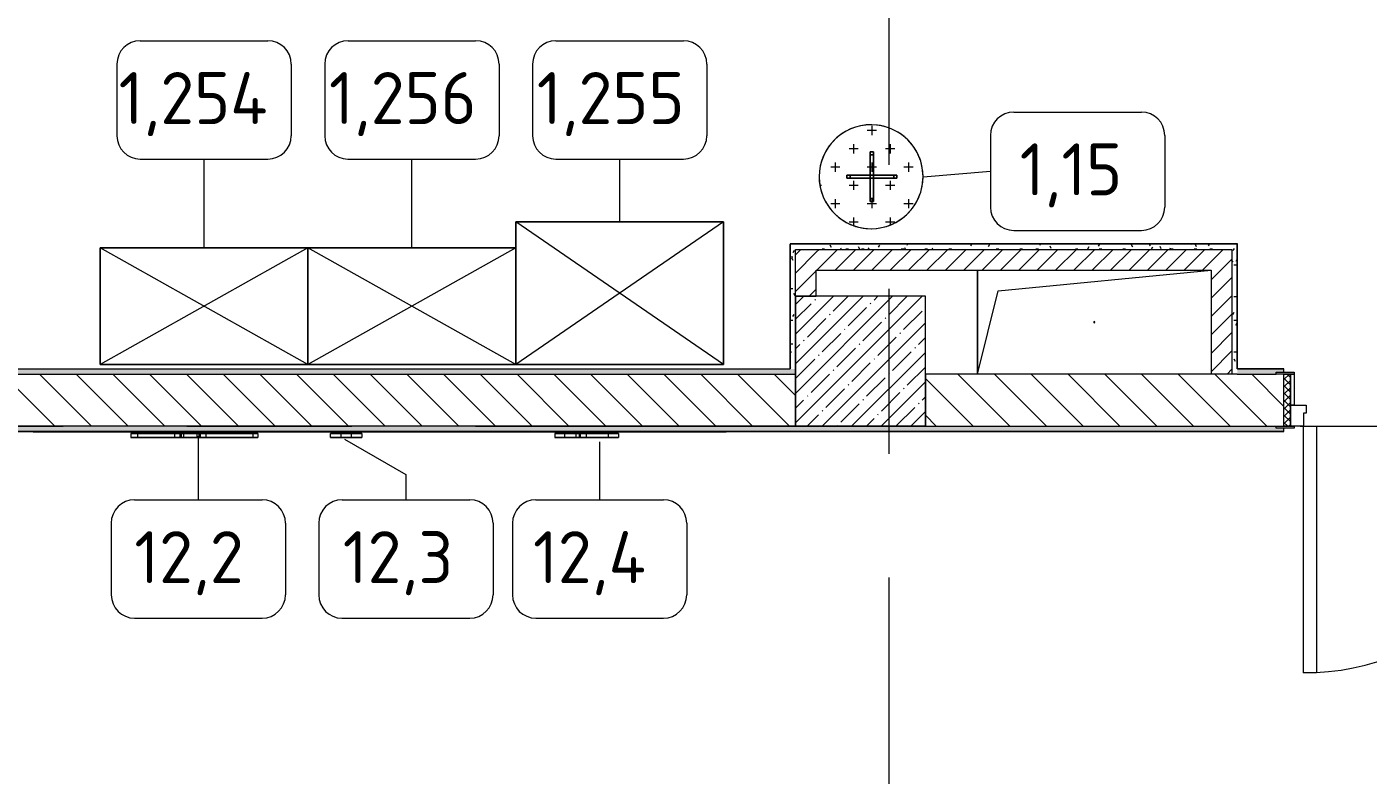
# Model space of a CAD drawing. Header units: millimetres. Extents: x 957 to 67880, y -2706 to 27400.
# Drawn here: x 55111 to 60275, y 12057 to 14937 of the extents above; entities that cross this region are included whole.
import ezdxf

# ---------------------------------------------------------------- set-up
doc = ezdxf.new("R2010")
doc.units = ezdxf.units.MM
doc.linetypes.add('Осевая', pattern=[3175, 635, -476.25, 1587.5, -476.25])
for name, color, linetype, lineweight in [('A-DOOR', 7, 'Continuous', 9), ('A-DOOR-FRAM-2', 7, 'Continuous', 9), ('A-GENM', 7, 'Continuous', 9), ('A-WALL', 7, 'Continuous', 9), ('I-FURN', 7, 'Continuous', 9), ('I-FURN-IDEN', 7, 'Continuous', 9), ('I-WALL', 7, 'Continuous', 9), ('S-COLS', 7, 'Continuous', 9), ('Оси-2', 7, 'Осевая', 9)]:
    doc.layers.add(name, color=color, linetype=linetype, lineweight=lineweight)
for name, color, linetype, lineweight, true_color in [('A-DOOR-1', 7, 'Continuous', 9, 0xc0c0c0), ('A-DOOR-FRAM-1', 7, 'Continuous', 9, 0xc0c0c0), ('A-WALL-1', 9, 'Continuous', 9, 0x808080), ('A-WALL-FNSH-1', 9, 'Continuous', 9, 0x808080), ('I-FURN-1', 9, 'Continuous', 9, 0x808080)]:
    doc.layers.add(name, color=color, linetype=linetype, lineweight=lineweight, true_color=true_color)
doc.styles.add('GOST Common_4', font='GOST_Common.ttf', dxfattribs={"height": 200})
pattern_1 = [(45, (-57529.54, 0), (-35.35534, 35.35534), [])]
pattern_2 = [(0, (-57529.542, 0), (121.92, 30.48), [10.058, -81.382, 10.058, -81.382, -487.68]), (0, (-57529.542, 0), (121.92, 30.48), [-182.88, 10.058, -172.822, 10.058, -81.382, -213.36]), (0, (-57529.542, 0), (121.92, 30.48), [-457.2, 10.058, -50.902, 10.058, -142.342]), (120, (-57483.822, 15.24), (-87.356454, 90.345817), [10.058, -81.382, 10.058, -81.382, -487.68]), (120, (-57483.822, 15.24), (-87.356454, 90.345817), [-182.88, 10.058, -172.822, 10.058, -81.382, -213.36]), (120, (-57483.822, 15.24), (-87.356454, 90.345817), [-457.2, 10.058, -50.902, 10.058, -142.342]), (240, (-57468.582, 76.2), (-34.563546, -120.825817), [10.058, -81.382, 10.058, -81.382, -487.68]), (240, (-57468.582, 76.2), (-34.563546, -120.825817), [-182.88, 10.058, -172.822, 10.058, -81.382, -213.36]), (240, (-57468.582, 76.2), (-34.563546, -120.825817), [-457.2, 10.058, -50.902, 10.058, -142.342])]

# ---------------------------------------------------------------- blocks, each defined once
blk = doc.blocks.new('GM_Отверстие прямоугольное _в плите_ - Отверстие-23876685-План расстановки мебели и оборудования 3 этажа в осях 23-33')
at = {"layer": 'A-GENM'}
for p, q in [((-450, -200), (-450, 200)), ((-450, 200), (-450, -200)), ((-370, 120), (450, 200)), ((-450, -200), (-370, 120))]:
    blk.add_line(p, q, dxfattribs=at)
for start, end in [(360, 180), (180, 360)]:
    blk.add_arc((0, 0), 2.5, start, end, dxfattribs=at)
blk = doc.blocks.new('Шкаф параметрический - 1_254-V138-План расстановки мебели и оборудования 3 этажа в осях 23-33')
at = {"layer": 'I-FURN-1'}
for p, q in [((0, 0), (800, 450)), ((0, 450), (800, 0)), ((800, 450), (0, 450)), ((0, 450), (0, 0)), ((0, 0), (0, 450)), ((0, 450), (800, 450)), ((800, 0), (800, 450)), ((800, 450), (800, 0)), ((0, 0), (800, 0)), ((800, 0), (0, 0))]:
    blk.add_line(p, q, dxfattribs=at)
blk = doc.blocks.new('Шкаф параметрический - 1_256-V139-План расстановки мебели и оборудования 3 этажа в осях 23-33')
at = {"layer": 'I-FURN-1'}
for p, q in [((0, 0), (800, 450)), ((0, 450), (800, 0)), ((800, 450), (0, 450)), ((0, 450), (0, 0)), ((0, 0), (0, 450)), ((0, 450), (800, 450)), ((800, 0), (800, 450)), ((800, 450), (800, 0)), ((0, 0), (800, 0)), ((800, 0), (0, 0))]:
    blk.add_line(p, q, dxfattribs=at)
blk = doc.blocks.new('Шкаф параметрический - 1_255-25532301-План расстановки мебели и оборудования 3 этажа в осях 23-33')
at = {"layer": 'I-FURN-1'}
for p, q in [((0, 0), (800, 550)), ((0, 550), (800, 0)), ((800, 550), (0, 550)), ((0, 550), (0, 0)), ((0, 0), (0, 550)), ((0, 550), (800, 550)), ((800, 0), (800, 550)), ((800, 550), (800, 100)), ((800, 100), (800, 0)), ((0, 0), (800, 0)), ((800, 0), (0, 0))]:
    blk.add_line(p, q, dxfattribs=at)
blk = doc.blocks.new('вешалка - 1_15-V140-План расстановки мебели и оборудования 3 этажа в осях 23-33')
at = {"layer": 'I-FURN'}
h = blk.add_hatch(dxfattribs=at)
h.set_pattern_fill('FP_38', color=256, style=0, pattern_type=2)
h.set_pattern_definition([(0, (-115891, -14359.75), (70.485, 70.485), [35.242, -105.727]), (90, (-115873.38, -14377.37), (-70.485, 70.485), [35.242, -105.727])])
h.paths.add_polyline_path([(-24.1, -198.5), (24.1, -198.5), (70.9, -187), (113.6, -164.6), (149.7, -132.6), (177.1, -92.9), (194.2, -47.9), (200, 0), (194.2, 47.9), (177.1, 92.9), (149.7, 132.6), (113.6, 164.6), (70.9, 187), (24.1, 198.5), (-24.1, 198.5), (-70.9, 187), (-113.6, 164.6), (-149.7, 132.6), (-177.1, 92.9), (-194.2, 47.9), (-200, 0), (-194.2, -47.9), (-177.1, -92.9), (-149.7, -132.6), (-113.6, -164.6), (-70.9, -187)])
at = {"layer": 'I-FURN-1'}
for p, q in [((9, 96), (-3, 96)), ((-3, 96), (-3, 84)), ((-3, 84), (-3, 96)), ((-3, 96), (9, 96)), ((9, 96), (-3, 96)), ((-3, 96), (-3, 84)), ((-3, 84), (-3, 96)), ((-3, 96), (9, 96)), ((-3, 84), (9, 84)), ((9, 84), (-3, 84)), ((-3, 84), (-3, 6)), ((-3, 6), (-3, 84)), ((9, 84), (9, 96)), ((9, 96), (9, 84)), ((9, 84), (9, 96)), ((9, 96), (9, 84)), ((9, 6), (9, 84)), ((9, 84), (9, 6)), ((-81, 6), (-93, 6)), ((-93, 6), (-93, -6)), ((-93, -6), (-93, 6)), ((-93, 6), (-81, 6)), ((-81, 6), (-93, 6)), ((-93, 6), (-93, -6)), ((-93, -6), (-93, 6)), ((-93, 6), (-81, 6)), ((-81, -6), (-81, 6)), ((-81, 6), (-81, -6)), ((-3, 6), (-81, 6)), ((-81, 6), (-3, 6)), ((9, 6), (-3, 6)), ((-3, 6), (-3, -6)), ((-3, -6), (-3, 6)), ((-3, 6), (9, 6)), ((87, 6), (9, 6)), ((9, 6), (87, 6)), ((9, -6), (9, 6)), ((9, 6), (9, -6)), ((87, 6), (87, -6)), ((99, 6), (87, 6)), ((87, 6), (99, 6)), ((87, -6), (87, 6)), ((99, 6), (87, 6)), ((87, 6), (99, 6)), ((99, -6), (99, 6)), ((99, 6), (99, -6)), ((99, -6), (99, 6)), ((99, 6), (99, -6)), ((-93, -6), (-81, -6)), ((-81, -6), (-93, -6)), ((-93, -6), (-81, -6)), ((-81, -6), (-93, -6)), ((-81, -6), (-3, -6)), ((-3, -6), (-81, -6)), ((-3, -6), (-3, -84)), ((-3, -84), (-3, -6)), ((-3, -6), (9, -6)), ((9, -6), (-3, -6)), ((9, -84), (9, -6)), ((9, -6), (87, -6)), ((87, -6), (9, -6)), ((9, -6), (9, -84)), ((87, -6), (99, -6)), ((99, -6), (87, -6)), ((87, -6), (99, -6)), ((99, -6), (87, -6)), ((9, -84), (-3, -84)), ((-3, -84), (-3, -96)), ((-3, -96), (-3, -84)), ((-3, -84), (9, -84)), ((-3, -84), (-3, -96)), ((-3, -96), (-3, -84)), ((-3, -96), (9, -96)), ((9, -96), (-3, -96)), ((-3, -96), (9, -96)), ((9, -96), (-3, -96)), ((9, -96), (9, -84)), ((9, -84), (9, -96)), ((9, -96), (9, -84)), ((9, -84), (9, -96))]:
    blk.add_line(p, q, dxfattribs=at)
for start, end in [(360, 180), (83.0769, 180), (27.6923, 83.0769), (0, 27.6923), (180, 360), (180, 332.3077), (346.1538, 0), (332.3077, 346.1538)]:
    blk.add_arc((0, 0), 200, start, end, dxfattribs=at)
blk = doc.blocks.new('Дервево_ ствол_ декор 3 - Дервево_ ствол_ декор 3-30727125-План расстановки мебели и оборудования 3 этажа в осях 23-33')
at = {"layer": 'I-FURN-1'}
for p, q in [((-40.5, -8.3), (-229.4, -8.3)), ((-229.4, -8.3), (-202.6, -8.3)), ((-229.4, -8.3), (-229.4, -24.3)), ((-202.6, -24.3), (-229.4, -24.3)), ((-229.4, -24.3), (-40.5, -24.3)), ((-202.6, -8.3), (-35.6, -8.3)), ((-202.6, -8.3), (-202.6, -24.3)), ((-35.6, -24.3), (-202.6, -24.3)), ((-40.5, -8.3), (-60, -8.3)), ((-60, -8.3), (-40.5, -8.3)), ((-60, -24.3), (-60, -8.3)), ((-40.5, -24.3), (-60, -24.3)), ((-60, -24.3), (-40.5, -24.3)), ((0, -8.3), (-40.5, -8.3)), ((-40.5, -8.3), (-40.5, -24.3)), ((-40.5, -24.3), (0, -24.3)), ((-35.6, -8.3), (-25.1, -8.3)), ((-35.6, -8.3), (-35.6, -24.3)), ((-25.1, -24.3), (-35.6, -24.3)), ((-25.1, -8.3), (25, -8.3)), ((-25.1, -24.3), (-25.1, -8.3)), ((25, -24.3), (-25.1, -24.3)), ((38, -8.3), (0, -8.3)), ((0, -24.3), (38, -24.3)), ((25, -8.3), (33.1, -8.3)), ((25, -8.3), (25, -24.3)), ((33.1, -24.3), (25, -24.3)), ((33.1, -8.3), (241.5, -8.3)), ((33.1, -8.3), (33.1, -24.3)), ((241.5, -24.3), (33.1, -24.3)), ((60, -8.3), (38, -8.3)), ((260.4, -8.3), (38, -8.3)), ((38, -8.3), (60, -8.3)), ((38, -8.3), (38, -24.3)), ((60, -24.3), (38, -24.3)), ((38, -24.3), (260.4, -24.3)), ((38, -24.3), (60, -24.3)), ((60, -8.3), (60, -24.3)), ((241.5, -8.3), (260.4, -8.3)), ((241.5, -24.3), (241.5, -8.3)), ((260.4, -24.3), (241.5, -24.3)), ((260.4, -8.3), (260.4, -24.3))]:
    blk.add_line(p, q, dxfattribs=at)
blk = doc.blocks.new('Дервево_ ствол_ декор 4 - Дервево_ ствол_ декор 4-30727129-План расстановки мебели и оборудования 3 этажа в осях 23-33')
at = {"layer": 'I-FURN-1'}
for p, q in [((0, -8.3), (-60, -8.3)), ((-60, -8.3), (-40.5, -8.3)), ((-60, -24.3), (-60, -8.3)), ((-40.5, -24.3), (-60, -24.3)), ((-60, -24.3), (0, -24.3)), ((-40.5, -8.3), (-19.5, -8.3)), ((-19.5, -24.3), (-40.5, -24.3)), ((-19.5, -8.3), (19.5, -8.3)), ((-19.5, -24.3), (-19.5, -8.3)), ((19.5, -24.3), (-19.5, -24.3)), ((60, -8.3), (0, -8.3)), ((0, -24.3), (60, -24.3)), ((19.5, -8.3), (33.1, -8.3)), ((19.5, -8.3), (19.5, -24.3)), ((33.1, -24.3), (19.5, -24.3)), ((33.1, -8.3), (60, -8.3)), ((60, -24.3), (33.1, -24.3)), ((60, -8.3), (60, -24.3))]:
    blk.add_line(p, q, dxfattribs=at)
blk = doc.blocks.new('110_Дверь_СКБ_2Ст - Д-6_п__ ДОО_Дв_1450x2100h_Дверь из раздевальной в коридор-32358047-План расстановки мебели и оборудования 3 этажа в осях 23-33')
at = {"layer": 'A-DOOR'}
h = blk.add_hatch(dxfattribs=at)
h.set_pattern_fill('FP_65', color=256, style=0, pattern_type=2)
h.set_pattern_definition([(225, (1576.41, -164.685), (-14.14214, 14.14214), []), (135, (1576.41, -164.685), (14.14214, 14.14214), [])])
h.paths.add_polyline_path([(737.5, -100), (737.5, 100), (712.5, 99.7), (712.5, -100)])
at = {"layer": 'A-DOOR-FRAM-2'}
h = blk.add_hatch(dxfattribs=at)
h.set_pattern_fill('FP_66', color=256, style=0, pattern_type=2)
h.set_pattern_definition([(315, (-546.384, -164.685), (-14.1421, -14.1421), []), (225, (-546.384, -164.685), (-14.1421, 14.1421), [])])
h.paths.add_polyline_path([(-712.5, -100), (-687.5, -100), (-687.5, 100), (-712.5, 100), (-712.5, 2)])
at = {"layer": 'A-DOOR-1'}
for p, q in [((-637.5, -100), (-587.5, -100)), ((-637.5, -1050), (-637.5, -100)), ((-587.5, -100), (-587.5, -1050)), ((612.5, -100), (662.5, -100)), ((612.5, -450), (612.5, -100)), ((662.5, -100), (662.5, -450)), ((662.5, -450), (612.5, -450)), ((-587.5, -1050), (-637.5, -1050))]:
    blk.add_line(p, q, dxfattribs=at)
for centre, radius, start, end in [((-637.5, -100), 950, 270, 360), ((662.5, -100), 350, 180, 270)]:
    blk.add_arc(centre, radius, start, end, dxfattribs=at)
at = {"layer": 'A-DOOR-FRAM-1'}
for p, q in [((-742.5, 108), (-672.5, 108)), ((-742.5, 100), (-742.5, 108)), ((-672.5, 108), (-672.5, 100)), ((697.5, 100), (697.5, 108)), ((697.5, 108), (767.5, 108)), ((767.5, 108), (767.5, 100)), ((-672.5, 100), (-742.5, 100)), ((-712.5, 100), (-687.5, 100)), ((-712.5, -100), (-712.5, 100)), ((-687.5, 100), (-687.5, -100)), ((-687.5, 100), (-672.5, 100)), ((-687.5, -20), (-687.5, 100)), ((-672.5, 100), (-672.5, -20)), ((697.5, -20), (697.5, 100)), ((697.5, 100), (712.5, 100)), ((767.5, 100), (697.5, 100)), ((712.5, -100), (712.5, 100)), ((712.5, 100), (737.5, 100)), ((712.5, 100), (712.5, -20)), ((737.5, 100), (737.5, -100)), ((-687.5, -20), (-627.5, -20)), ((-687.5, -100), (-687.5, -20)), ((-672.5, -20), (-687.5, -20)), ((-637.5, -50), (-637.5, -100)), ((-627.5, -50), (-637.5, -50)), ((-627.5, -20), (-627.5, -50)), ((652.5, -20), (712.5, -20)), ((652.5, -50), (652.5, -20)), ((662.5, -50), (652.5, -50)), ((662.5, -100), (662.5, -50)), ((712.5, -20), (697.5, -20)), ((712.5, -20), (712.5, -100)), ((-742.5, -100), (-672.5, -100)), ((-742.5, -108), (-742.5, -100)), ((-687.5, -100), (-712.5, -100)), ((-637.5, -100), (-687.5, -100)), ((-672.5, -100), (-672.5, -108)), ((712.5, -100), (662.5, -100)), ((697.5, -108), (697.5, -100)), ((697.5, -100), (767.5, -100)), ((737.5, -100), (712.5, -100)), ((767.5, -100), (767.5, -108)), ((-672.5, -108), (-742.5, -108)), ((767.5, -108), (697.5, -108))]:
    blk.add_line(p, q, dxfattribs=at)
blk = doc.blocks.new('Дерево_ декор 4 - Дерево_ декор 4-32360992-План расстановки мебели и оборудования 3 этажа в осях 23-33')
at = {"layer": 'I-FURN-1'}
for p, q in [((0, -8.3), (-60, -8.3)), ((-60, -8.3), (-21, -8.3)), ((-60, -8.3), (-60, -24.3)), ((-21, -24.3), (-60, -24.3)), ((-60, -24.3), (0, -24.3)), ((-21, -8.3), (20.9, -8.3)), ((-21, -24.3), (-21, -8.3)), ((20.9, -24.3), (-21, -24.3)), ((38, -8.3), (0, -8.3)), ((0, -24.3), (38, -24.3)), ((20.9, -8.3), (33.1, -8.3)), ((20.9, -8.3), (20.9, -24.3)), ((33.1, -24.3), (20.9, -24.3)), ((33.1, -8.3), (147.2, -8.3)), ((33.1, -8.3), (33.1, -24.3)), ((147.2, -24.3), (33.1, -24.3)), ((60, -8.3), (38, -8.3)), ((185.4, -8.3), (38, -8.3)), ((38, -8.3), (60, -8.3)), ((38, -8.3), (38, -24.3)), ((60, -24.3), (38, -24.3)), ((38, -24.3), (185.4, -24.3)), ((38, -24.3), (60, -24.3)), ((60, -8.3), (60, -24.3)), ((147.2, -8.3), (185.4, -8.3)), ((147.2, -24.3), (147.2, -8.3)), ((185.4, -24.3), (147.2, -24.3)), ((185.4, -8.3), (185.4, -24.3))]:
    blk.add_line(p, q, dxfattribs=at)
blk = doc.blocks.new('Марка_Мебель - В прямоуг_Balcon_Марка-25523697-План расстановки мебели и оборудования 3 этажа в осях 23-33')
at = {"layer": 'I-FURN-IDEN'}
for p, q in [((-2.455, 2.278), (2.455, 2.278)), ((-3.355, 1.378), (-3.355, -1.384)), ((3.355, 1.378), (3.355, -1.378)), ((-2.461, -2.278), (2.455, -2.278))]:
    blk.add_line(p, q, dxfattribs=at)
for centre, radius, start, end in [((-2.455, 1.378), 0.9, 90, 180), ((2.455, 1.378), 0.9, 0, 90), ((-2.461, -1.384), 0.893, 180, 270), ((2.455, -1.378), 0.9, 270, 0)]:
    blk.add_arc(centre, radius, start, end, dxfattribs=at)

msp = doc.modelspace()

# ---------------------------------------------------------------- hatches: boundary and pattern name
at = {"layer": 'I-WALL'}
h = msp.add_hatch(dxfattribs=at)
h.set_pattern_fill('FP_35', color=256, style=0, pattern_type=2)
h.set_pattern_definition(pattern_2)
h.paths.add_polyline_path([(58070.5, 13620), (58070.5, 14100), (58050.5, 14100), (58050.5, 13620)])
h = msp.add_hatch(dxfattribs=at)
h.set_pattern_fill('FP_35', color=256, style=0, pattern_type=2)
h.set_pattern_definition(pattern_2)
h.paths.add_polyline_path([(58070.5, 14080), (59770.9, 14080), (59770.9, 14100), (58070.5, 14100)])
h = msp.add_hatch(dxfattribs=at)
h.set_pattern_fill('FP_5', color=256, style=0, pattern_type=2)
h.set_pattern_definition(pattern_1)
h.paths.add_polyline_path([(58070.5, 13900), (58150.5, 13900), (58150.5, 14080), (58070.5, 14080), (58070.5, 14000)])
h = msp.add_hatch(dxfattribs=at)
h.set_pattern_fill('FP_5', color=256, style=0, pattern_type=2)
h.set_pattern_definition(pattern_1)
h.paths.add_polyline_path([(58176.8, 14000), (59750.9, 14000), (59750.9, 14080), (58150.5, 14080), (58150.5, 14000)])
h = msp.add_hatch(dxfattribs=at)
h.set_pattern_fill('FP_35', color=256, style=0, pattern_type=2)
h.set_pattern_definition(pattern_2)
h.paths.add_polyline_path([(59750.9, 13600), (59770.9, 13600), (59770.9, 14080), (59750.9, 14080), (59750.9, 13614.5)])
h = msp.add_hatch(dxfattribs=at)
h.set_pattern_fill('FP_5', color=256, style=0, pattern_type=2)
h.set_pattern_definition(pattern_1)
h.paths.add_polyline_path([(59750.9, 13600), (59750.9, 14000), (59670.9, 14000), (59670.9, 13600)])
h = msp.add_hatch(dxfattribs=at)
h.set_pattern_fill('FP_3', color=256, style=0, pattern_type=2)
h.set_pattern_definition([(135, (-57529.54, 0), (-70.71068, -70.71068), [])])
h.paths.add_polyline_path([(63400.5, 13400), (63400.5, 13600), (61400.9, 13600), (61400.9, 13400), (62930.5, 13400)])
h.paths.add_polyline_path([(54995.3, 13400), (58070.5, 13400), (58070.5, 13600), (53520.5, 13600), (53520.5, 13400), (54359.1, 13400)])
h.paths.add_polyline_path([(59920.9, 13400), (59950.9, 13400), (59950.9, 13600), (58570.5, 13600), (58570.5, 13400)])
h.paths.add_polyline_path([(52450.2, 13400), (53020.5, 13400), (53020.5, 13600), (52240.5, 13600), (52240.5, 13400), (52270.5, 13400)])
h.paths.add_polyline_path([(48632.4, 13400), (50790.5, 13400), (50790.5, 13600), (45470.5, 13600), (45470.5, 13400), (47359.8, 13400)])
h.paths.add_polyline_path([(43990.5, 13400), (44020.5, 13400), (44020.5, 13600), (43570.5, 13599.1), (43570.5, 13400)])
h = msp.add_hatch(dxfattribs=at)
h.set_pattern_fill('FP_35', color=256, style=0, pattern_type=2)
h.set_pattern_definition(pattern_2)
h.paths.add_polyline_path([(57793.6, 13600), (58070.5, 13600), (58070.5, 13620), (53540.5, 13620), (53540.5, 13600), (57540.5, 13600)])
h = msp.add_hatch(dxfattribs=at)
h.set_pattern_fill('FP_35', color=256, style=0, pattern_type=2)
h.set_pattern_definition(pattern_2)
h.paths.add_polyline_path([(63317.7, 13600), (63400.5, 13600), (63400.5, 13620), (61400.9, 13620), (61400.9, 13608), (61430.9, 13608), (61430.9, 13600), (62930.5, 13600)])
h.paths.add_polyline_path([(59770.9, 13600), (59920.9, 13600), (59920.9, 13608), (59950.9, 13608), (59950.9, 13620), (59770.9, 13620), (59770.9, 13618.2)])
h = msp.add_hatch(dxfattribs=at)
h.set_pattern_fill('FP_35', color=256, style=0, pattern_type=2)
h.set_pattern_definition(pattern_2)
h.paths.add_polyline_path([(62829.5, 13380), (62830.5, 13380), (62830.5, 13400), (61430.9, 13399.6), (61430.9, 13392), (61400.9, 13392), (61400.9, 13380), (62630.9, 13380)])
h.paths.add_polyline_path([(58460.4, 13380), (59950.9, 13380), (59950.9, 13392), (59920.9, 13392), (59920.9, 13400), (52270.5, 13400), (52270.5, 13392), (52240.5, 13392), (52240.5, 13380), (58070.5, 13380)])
h.paths.add_polyline_path([(47359.8, 13380), (50790.5, 13380), (50790.5, 13392), (50760.5, 13392), (50760.5, 13400), (45500.5, 13400), (45500.5, 13392), (45470.5, 13392), (45470.5, 13380)])
h.paths.add_polyline_path([(43570.5, 13380), (44020.5, 13380), (44020.5, 13392), (43990.5, 13392), (43990.5, 13400), (43100.5, 13400), (43100.5, 13392), (43070.5, 13392), (43070.5, 13380), (43568.5, 13380)])
h.paths.add_polyline_path([(41810.5, 13380), (42120.5, 13380), (42120.5, 13392), (42090.5, 13392), (42090.5, 13400), (41170.5, 13400), (41170.5, 13380), (41190.5, 13380)])
at = {"layer": 'S-COLS'}
h = msp.add_hatch(dxfattribs=at)
h.set_pattern_fill('FP_4', color=256, style=0, pattern_type=2)
h.set_pattern_definition([(45, (-57529.54, 0), (-57.024626, 57.024626), []), (45, (-57472.52, 0), (-57.024626, 57.024626), [100.806, -20.161, 3.353, -16.808])])
h.paths.add_polyline_path([(58070.5, 13400), (58570.5, 13400), (58570.5, 13900), (58070.5, 13900), (58070.5, 13502)])

# ---------------------------------------------------------------- linework, layer by layer
at = {"layer": 'A-WALL'}
for p, q in [((53520.5, 13600), (58070.5, 13600)), ((53540.5, 13620), (58050.5, 13620)), ((58570.5, 13600), (58570.5, 13400)), ((59770.9, 13600), (59920.9, 13600)), ((58570.5, 13400), (52270.5, 13400)), ((58570.5, 13400), (59920.9, 13400))]:
    msp.add_line(p, q, dxfattribs=at)
at = {"layer": 'A-WALL-1'}
for p, q in [((59770.9, 14100), (58050.5, 14100)), ((59770.9, 13620), (59770.9, 14100)), ((58070.5, 13400), (58070.5, 14080)), ((58070.5, 14080), (59750.9, 14080)), ((59750.9, 14080), (59750.9, 13600)), ((58150.5, 13900), (58150.5, 14000)), ((58150.5, 14000), (59670.9, 14000)), ((59670.9, 14000), (59670.9, 13600)), ((58070.5, 13900), (58150.5, 13900)), ((58050.5, 13621), (58050.5, 13620)), ((59770.9, 13600), (58570.5, 13600)), ((59771.9, 13620), (59770.9, 13620)), ((59950.9, 13608), (59950.9, 13620)), ((52240.5, 13380), (59950.9, 13380)), ((59950.9, 13380), (59950.9, 13392))]:
    msp.add_line(p, q, dxfattribs=at)
at = {"layer": 'A-WALL-FNSH-1'}
for p, q in [((58049.5, 14101), (58049.5, 13621)), ((59771.9, 14101), (58049.5, 14101)), ((58050.5, 13621), (58050.5, 14100)), ((59771.9, 13621), (59771.9, 14101)), ((53541.5, 13621), (58050.5, 13621)), ((59950.9, 13621), (59771.9, 13621)), ((59771.9, 13620), (59950.9, 13620)), ((59950.9, 13620), (59950.9, 13621)), ((52240.5, 13379), (59950.9, 13379)), ((55521.8, 13379), (55521.8, 13378)), ((56591.9, 13378), (56604, 13378)), ((57144, 13378), (57144, 13379)), ((59950.9, 13379), (59950.9, 13380))]:
    msp.add_line(p, q, dxfattribs=at)
at = {"layer": 'I-FURN-IDEN'}
for p, q in [((55793.6, 14086.5), (55793.6, 14427.7)), ((56593.6, 14086.5), (56593.6, 14427.7)), ((57393.6, 14186.5), (57393.6, 14427.7)), ((58561.5, 14359.8), (58821.2, 14381)), ((55771.5, 13361.3), (55771.5, 13116.3)), ((56334.8, 13350.1), (56570.6, 13213.1)), ((57316.5, 13339.2), (57316.5, 13116.3)), ((56570.6, 13213.1), (56570.6, 13116.3))]:
    msp.add_line(p, q, dxfattribs=at)
at = {"layer": 'I-WALL'}
for p, q in [((55136, 13379), (55136, 13378)), ((55136, 13378), (56591.9, 13378)), ((55543.8, 13378), (55543.8, 13379)), ((56278.3, 13378), (56278.3, 13379)), ((56336, 13378), (56336, 13379)), ((56604, 13379), (56604, 13378)), ((56604, 13378), (57804, 13378)), ((56604.3, 13378), (56604.3, 13379)), ((57147.5, 13378), (57147.5, 13379)), ((57804, 13378), (57804, 13379))]:
    msp.add_line(p, q, dxfattribs=at)
at = {"layer": 'S-COLS'}
for p, q in [((58570.5, 13900), (58070.5, 13900)), ((58070.5, 13900), (58070.5, 13600)), ((58570.5, 13600), (58570.5, 13900)), ((58070.5, 13600), (58070.5, 13400)), ((58570.5, 13400), (58570.5, 13600)), ((58070.5, 13400), (58570.5, 13400))]:
    msp.add_line(p, q, dxfattribs=at)
at = {"layer": 'Оси-2'}
for p, q in [((58430.5, 593.7), (58430.5, 19191.6)), ((27152.2, 13400), (64600.5, 13400))]:
    msp.add_line(p, q, dxfattribs=at)

# ---------------------------------------------------------------- block references
at = {"layer": 'A-DOOR-1'}
msp.add_blockref('110_Дверь_СКБ_2Ст - Д-6_п__ ДОО_Дв_1450x2100h_Дверь из раздевальной в коридор-32358047-План расстановки мебели и оборудования 3 этажа в осях 23-33', (60663.4, 13500), dxfattribs=at)
at = {"layer": 'A-GENM'}
msp.add_blockref('GM_Отверстие прямоугольное _в плите_ - Отверстие-23876685-План расстановки мебели и оборудования 3 этажа в осях 23-33', (59220.9, 13800), dxfattribs=at)
at = {"layer": 'I-FURN-1'}
for name, p in [('вешалка - 1_15-V140-План расстановки мебели и оборудования 3 этажа в осях 23-33', (58361.5, 14359.8)), ('Дервево_ ствол_ декор 3 - Дервево_ ствол_ декор 3-30727125-План расстановки мебели и оборудования 3 этажа в осях 23-33', (55740.5, 13380)), ('Дервево_ ствол_ декор 4 - Дервево_ ствол_ декор 4-30727129-План расстановки мебели и оборудования 3 этажа в осях 23-33', (56340.5, 13380)), ('Дерево_ декор 4 - Дерево_ декор 4-32360992-План расстановки мебели и оборудования 3 этажа в осях 23-33', (57204, 13380))]:
    msp.add_blockref(name, p, dxfattribs=at)
at = {"layer": 'I-FURN-1', "rotation": 180}
for name, p in [('Шкаф параметрический - 1_255-25532301-План расстановки мебели и оборудования 3 этажа в осях 23-33', (57793.6, 14186.5)), ('Шкаф параметрический - 1_254-V138-План расстановки мебели и оборудования 3 этажа в осях 23-33', (56193.6, 14086.5)), ('Шкаф параметрический - 1_256-V139-План расстановки мебели и оборудования 3 этажа в осях 23-33', (56993.6, 14086.5))]:
    msp.add_blockref(name, p, dxfattribs=at)
at = {"layer": 'I-FURN-IDEN', "xscale": 99.99999999999993, "yscale": 99.99999999999993, "zscale": 99.99999999999993}
for p in [(55793.6, 14655.5), (56593.6, 14655.5), (57393.6, 14655.5), (59156.6, 14381), (55771.5, 12888.5), (56570.6, 12888.5), (57316.5, 12888.5)]:
    msp.add_blockref('Марка_Мебель - В прямоуг_Balcon_Марка-25523697-План расстановки мебели и оборудования 3 этажа в осях 23-33', p, dxfattribs=at)

# ---------------------------------------------------------------- texts
at = {"layer": 'I-FURN-IDEN', "char_height": 200, "attachment_point": 1, "style": 'GOST Common_4'}
for s, insert, width in [('1,254', (55464.6, 14762.5), 761.603), ('1,256', (56274.6, 14762.5), 737.552), ('1,255', (57074.6, 14762.5), 737.552), ('1,15', (58933.6, 14488.1), 505.063), ('12,2', (55525, 12995.6), 561.181), ('12,3', (56327.6, 12995.6), 553.164), ('12,4', (57060, 12995.6), 585.232)]:
    msp.add_mtext(s, dxfattribs=dict(at, insert=insert, width=width))

doc.saveas('drawing.dxf')
